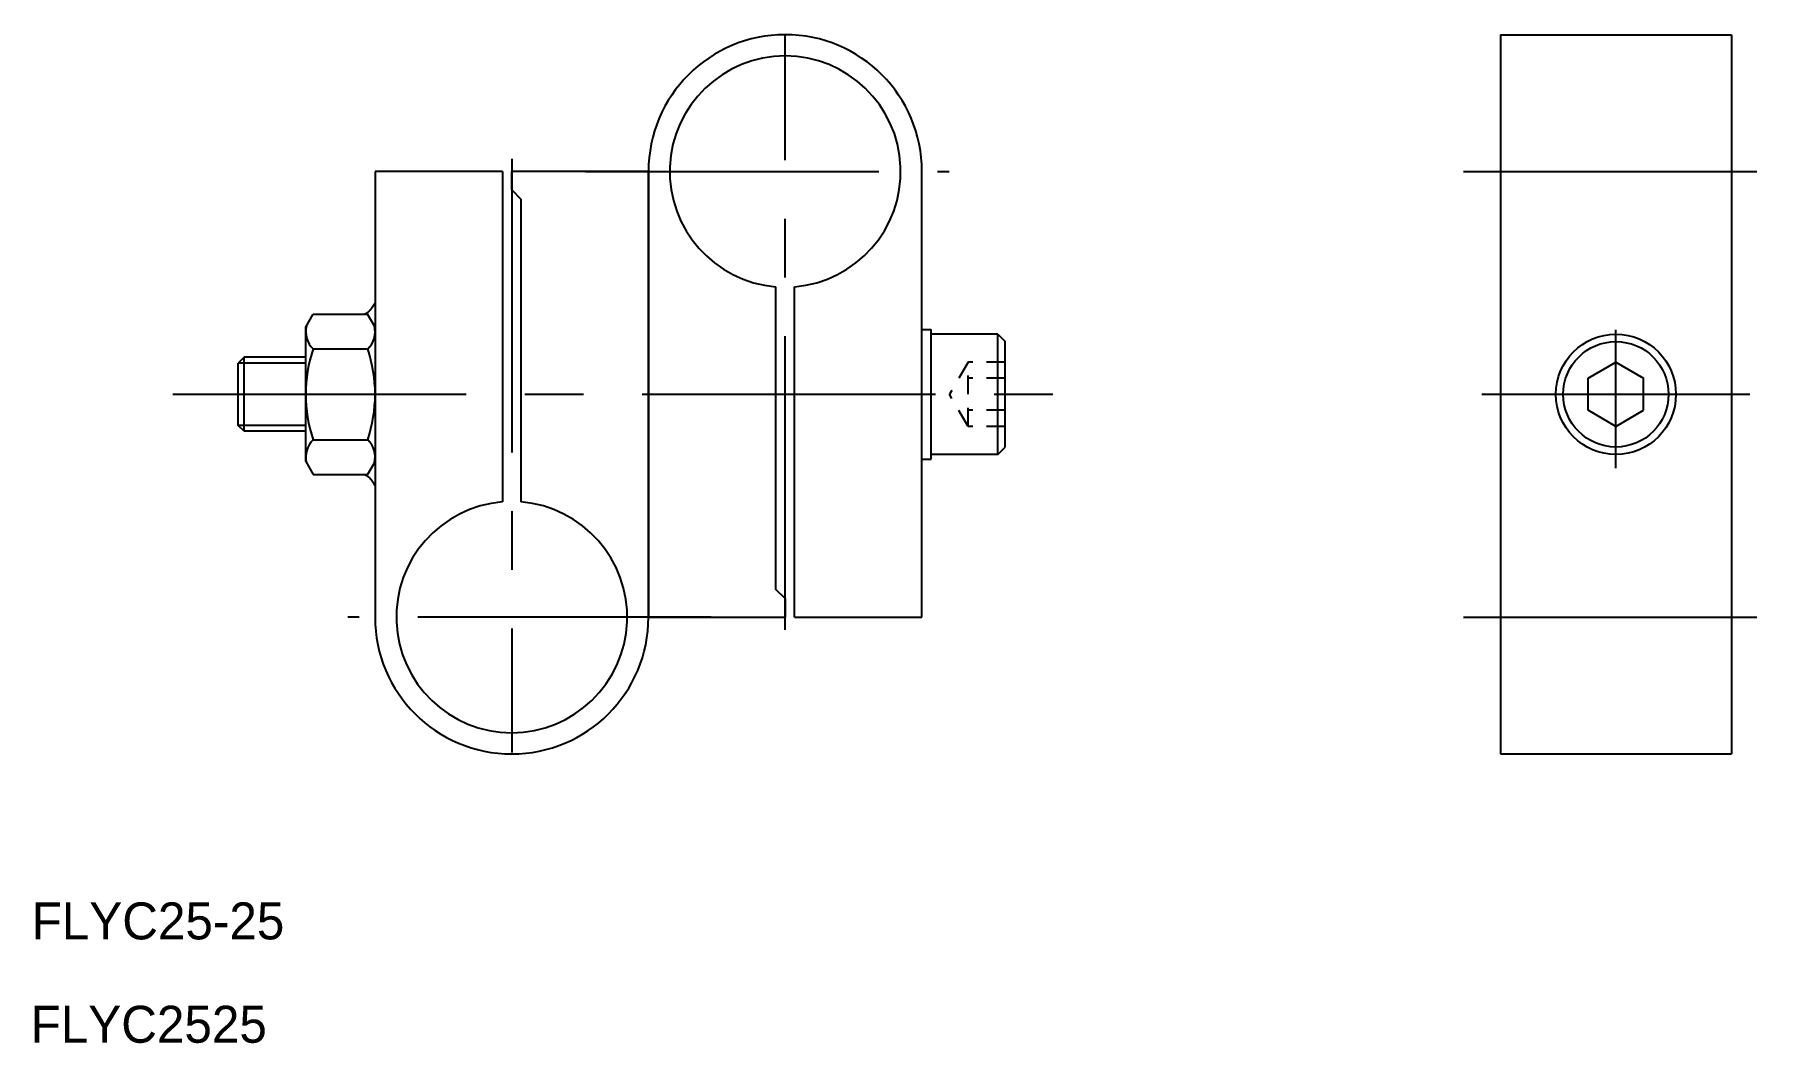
# Model space of a CAD drawing. Extents: x 413 to 601, y 581 to 690.
import ezdxf

# ---------------------------------------------------------------- set-up
doc = ezdxf.new("R2010")
doc.units = 0
doc.linetypes.add('CENTER', pattern=[50.8, 31.75, -6.35, 6.35, -6.35])
doc.linetypes.add('DASHED', pattern=[3.5, 2, -1.5])
doc.layers.get('0').update_dxf_attribs({"linetype": 'CONTINUOUS'})
doc.layers.add('CENTER', color=1, linetype='CENTER')

msp = doc.modelspace()

# ---------------------------------------------------------------- linework, layer by layer
at = {"color": 7, "linetype": 'CONTINUOUS'}
for p, q in [((571.62, 690.17), (596.62, 690.17)), ((571.62, 690.17), (571.62, 612.37)), ((596.62, 690.17), (596.62, 612.37)), ((463.6, 675.37), (449.8, 675.37)), ((449.8, 675.37), (449.8, 627.17)), ((463.6, 675.37), (463.6, 639.63)), ((479.4, 675.37), (464.6, 675.37)), ((464.6, 673.37), (464.6, 675.37)), ((479.4, 675.37), (479.4, 627.17)), ((479.4, 627.17), (479.4, 675.37)), ((509, 627.17), (509, 675.37)), ((464.6, 673.37), (465.6, 672.37)), ((465.6, 672.37), (465.6, 639.63)), ((479.4, 666.35), (479.4, 637.57)), ((479.4, 666.35), (479.4, 637.57)), ((479.4, 637.57), (479.4, 665.27)), ((479.4, 636.19), (479.4, 664.97)), ((479.4, 636.19), (479.4, 664.97)), ((479.4, 664.97), (479.4, 637.27)), ((493.2, 630.17), (493.2, 662.91)), ((495.2, 627.17), (495.2, 662.91)), ((442.3, 658.54), (443.1, 659.93)), ((443.1, 659.93), (449, 659.93)), ((449.8, 658.54), (449, 659.93)), ((442.3, 643.99), (442.3, 658.54)), ((509, 658.27), (510, 658.27)), ((510, 644.27), (510, 658.27)), ((517.2, 657.77), (510, 657.77)), ((517.2, 644.77), (517.2, 657.77)), ((518, 645.57), (518, 656.97)), ((435.63, 655.27), (435, 654.64)), ((442.3, 655.27), (435.63, 655.27)), ((435.63, 647.27), (435.63, 655.27)), ((443.1, 656.18), (449, 656.18)), ((435, 647.89), (435, 654.64)), ((581.12, 653), (584.12, 654.73)), ((584.12, 654.73), (587.12, 653)), ((581.12, 649.54), (581.12, 653)), ((587.12, 649.54), (587.12, 653)), ((584.12, 647.8), (581.12, 649.54)), ((584.12, 647.8), (587.12, 649.54)), ((435.63, 647.27), (435, 647.89)), ((442.3, 647.27), (435.63, 647.27)), ((443.1, 646.36), (449, 646.36)), ((442.3, 643.99), (443.1, 642.61)), ((449.8, 643.99), (449, 642.61)), ((509, 644.27), (510, 644.27)), ((517.2, 644.77), (510, 644.77)), ((443.1, 642.61), (449, 642.61)), ((494.2, 629.17), (493.2, 630.17)), ((494.2, 629.17), (494.2, 627.17)), ((479.4, 627.17), (494.2, 627.17)), ((495.2, 627.17), (509, 627.17)), ((571.62, 627.17), (596.62, 627.17)), ((571.62, 612.37), (596.62, 612.37))]:
    msp.add_line(p, q, dxfattribs=at)
for p, q in [((517.2, 657.77), (518, 656.97)), ((438.99, 647.27), (438.99, 647.27)), ((517.2, 644.77), (518, 645.57))]:
    msp.add_line(p, q)
at = {"color": 3, "linetype": 'CONTINUOUS'}
for p, q in [((442.3, 654.64), (435, 654.64)), ((442.3, 647.89), (435, 647.89))]:
    msp.add_line(p, q, dxfattribs=at)
at = {"color": 3, "linetype": 'DASHED'}
for p, q in [((514, 654.73), (512, 651.27)), ((518, 654.73), (514, 654.73)), ((514, 647.8), (514, 654.73)), ((514, 647.8), (512, 651.27)), ((518, 653), (514, 653)), ((518, 649.54), (514, 649.54)), ((518, 647.8), (514, 647.8))]:
    msp.add_line(p, q, dxfattribs=at)
at = {"color": 7}
for points in [[(448.62, 659.93, 0), (448.63, 659.93, 0), (448.64, 659.93, 0), (448.64, 659.94, 0), (448.65, 659.94, 0), (448.66, 659.94, 0), (448.67, 659.95, 0), (448.68, 659.95, 0), (448.68, 659.95, 0), (448.69, 659.96, 0), (448.7, 659.96, 0), (448.71, 659.96, 0), (448.72, 659.97, 0), (448.72, 659.97, 0), (448.73, 659.97, 0), (448.74, 659.98, 0), (448.75, 659.98, 0), (448.76, 659.98, 0), (448.76, 659.99, 0), (448.77, 659.99, 0), (448.78, 659.99, 0), (448.79, 660, 0), (448.8, 660, 0), (448.8, 660.01, 0), (448.81, 660.01, 0), (448.82, 660.02, 0), (448.83, 660.02, 0), (448.83, 660.02, 0), (448.84, 660.03, 0), (448.85, 660.03, 0), (448.86, 660.04, 0), (448.87, 660.04, 0), (448.88, 660.05, 0), (448.88, 660.05, 0), (448.89, 660.05, 0), (448.9, 660.06, 0), (448.91, 660.06, 0), (448.91, 660.07, 0), (448.92, 660.07, 0), (448.93, 660.08, 0), (448.94, 660.08, 0), (448.95, 660.09, 0), (448.95, 660.09, 0), (448.96, 660.1, 0), (448.97, 660.1, 0), (448.98, 660.11, 0), (448.98, 660.11, 0), (448.99, 660.12, 0), (449, 660.13, 0), (449.01, 660.13, 0), (449.01, 660.14, 0), (449.02, 660.14, 0), (449.03, 660.15, 0), (449.04, 660.15, 0), (449.05, 660.16, 0), (449.05, 660.17, 0), (449.06, 660.17, 0), (449.07, 660.18, 0), (449.08, 660.19, 0), (449.08, 660.19, 0), (449.09, 660.2, 0), (449.1, 660.21, 0), (449.11, 660.21, 0), (449.12, 660.22, 0), (449.12, 660.23, 0), (449.13, 660.23, 0), (449.14, 660.24, 0), (449.15, 660.25, 0), (449.15, 660.25, 0), (449.16, 660.26, 0), (449.17, 660.27, 0), (449.18, 660.27, 0), (449.18, 660.28, 0), (449.19, 660.29, 0), (449.2, 660.3, 0), (449.21, 660.3, 0), (449.21, 660.31, 0), (449.22, 660.32, 0), (449.23, 660.33, 0), (449.24, 660.34, 0), (449.24, 660.34, 0), (449.25, 660.35, 0), (449.26, 660.36, 0), (449.27, 660.37, 0), (449.27, 660.38, 0), (449.28, 660.39, 0), (449.29, 660.39, 0), (449.3, 660.4, 0), (449.3, 660.41, 0), (449.31, 660.42, 0), (449.32, 660.43, 0), (449.33, 660.44, 0), (449.33, 660.45, 0), (449.34, 660.46, 0), (449.35, 660.47, 0), (449.36, 660.48, 0), (449.36, 660.48, 0), (449.37, 660.5, 0), (449.38, 660.5, 0), (449.39, 660.51, 0), (449.39, 660.52, 0), (449.4, 660.53, 0), (449.41, 660.54, 0), (449.42, 660.55, 0), (449.42, 660.56, 0), (449.43, 660.57, 0), (449.44, 660.59, 0), (449.44, 660.6, 0), (449.45, 660.61, 0), (449.46, 660.62, 0), (449.47, 660.63, 0), (449.47, 660.64, 0), (449.48, 660.65, 0), (449.49, 660.66, 0), (449.49, 660.67, 0), (449.5, 660.68, 0), (449.51, 660.69, 0), (449.52, 660.7, 0), (449.52, 660.71, 0), (449.53, 660.72, 0), (449.54, 660.73, 0), (449.54, 660.74, 0), (449.55, 660.75, 0), (449.56, 660.77, 0), (449.57, 660.78, 0), (449.57, 660.79, 0), (449.58, 660.8, 0), (449.59, 660.81, 0), (449.59, 660.82, 0), (449.6, 660.83, 0), (449.61, 660.84, 0), (449.62, 660.85, 0), (449.62, 660.86, 0), (449.63, 660.87, 0), (449.64, 660.88, 0), (449.64, 660.89, 0), (449.65, 660.9, 0), (449.66, 660.92, 0), (449.66, 660.93, 0), (449.67, 660.94, 0), (449.68, 660.95, 0), (449.68, 660.96, 0), (449.69, 660.97, 0), (449.7, 660.98, 0), (449.7, 660.99, 0), (449.71, 661, 0), (449.72, 661.01, 0), (449.72, 661.02, 0), (449.73, 661.02, 0), (449.74, 661.04, 0), (449.75, 661.04, 0), (449.75, 661.05, 0), (449.76, 661.06, 0), (449.76, 661.07, 0), (449.77, 661.08, 0), (449.78, 661.09, 0), (449.78, 661.1, 0), (449.79, 661.11, 0), (449.8, 661.12, 0), (449.8, 661.12, 0)], [(448.62, 642.61, 0), (448.63, 642.61, 0), (448.64, 642.6, 0), (448.64, 642.6, 0), (448.65, 642.6, 0), (448.66, 642.59, 0), (448.67, 642.59, 0), (448.68, 642.59, 0), (448.68, 642.58, 0), (448.69, 642.58, 0), (448.7, 642.58, 0), (448.71, 642.57, 0), (448.72, 642.57, 0), (448.72, 642.57, 0), (448.73, 642.56, 0), (448.74, 642.56, 0), (448.75, 642.56, 0), (448.76, 642.55, 0), (448.76, 642.55, 0), (448.77, 642.55, 0), (448.78, 642.54, 0), (448.79, 642.54, 0), (448.8, 642.53, 0), (448.8, 642.53, 0), (448.81, 642.53, 0), (448.82, 642.52, 0), (448.83, 642.52, 0), (448.83, 642.51, 0), (448.84, 642.51, 0), (448.85, 642.51, 0), (448.86, 642.5, 0), (448.87, 642.5, 0), (448.88, 642.49, 0), (448.88, 642.49, 0), (448.89, 642.48, 0), (448.9, 642.48, 0), (448.91, 642.47, 0), (448.91, 642.47, 0), (448.92, 642.46, 0), (448.93, 642.46, 0), (448.94, 642.45, 0), (448.95, 642.45, 0), (448.95, 642.44, 0), (448.96, 642.44, 0), (448.97, 642.43, 0), (448.98, 642.43, 0), (448.98, 642.42, 0), (448.99, 642.42, 0), (449, 642.41, 0), (449.01, 642.41, 0), (449.01, 642.4, 0), (449.02, 642.39, 0), (449.03, 642.39, 0), (449.04, 642.38, 0), (449.05, 642.38, 0), (449.05, 642.37, 0), (449.06, 642.36, 0), (449.07, 642.36, 0), (449.08, 642.35, 0), (449.08, 642.35, 0), (449.09, 642.34, 0), (449.1, 642.33, 0), (449.11, 642.33, 0), (449.12, 642.32, 0), (449.12, 642.31, 0), (449.13, 642.3, 0), (449.14, 642.3, 0), (449.15, 642.29, 0), (449.15, 642.28, 0), (449.16, 642.28, 0), (449.17, 642.27, 0), (449.18, 642.26, 0), (449.18, 642.26, 0), (449.19, 642.25, 0), (449.2, 642.24, 0), (449.21, 642.23, 0), (449.21, 642.23, 0), (449.22, 642.22, 0), (449.23, 642.21, 0), (449.24, 642.2, 0), (449.24, 642.19, 0), (449.25, 642.18, 0), (449.26, 642.18, 0), (449.27, 642.17, 0), (449.27, 642.16, 0), (449.28, 642.15, 0), (449.29, 642.14, 0), (449.3, 642.13, 0), (449.3, 642.13, 0), (449.31, 642.12, 0), (449.32, 642.11, 0), (449.33, 642.1, 0), (449.33, 642.09, 0), (449.34, 642.08, 0), (449.35, 642.07, 0), (449.36, 642.06, 0), (449.36, 642.05, 0), (449.37, 642.04, 0), (449.38, 642.03, 0), (449.39, 642.02, 0), (449.39, 642.01, 0), (449.4, 642, 0), (449.41, 641.99, 0), (449.42, 641.98, 0), (449.42, 641.97, 0), (449.43, 641.96, 0), (449.44, 641.95, 0), (449.44, 641.94, 0), (449.45, 641.93, 0), (449.46, 641.92, 0), (449.47, 641.91, 0), (449.47, 641.9, 0), (449.48, 641.89, 0), (449.49, 641.88, 0), (449.49, 641.87, 0), (449.5, 641.86, 0), (449.51, 641.85, 0), (449.52, 641.84, 0), (449.52, 641.83, 0), (449.53, 641.81, 0), (449.54, 641.8, 0), (449.54, 641.79, 0), (449.55, 641.78, 0), (449.56, 641.77, 0), (449.57, 641.76, 0), (449.57, 641.75, 0), (449.58, 641.74, 0), (449.59, 641.73, 0), (449.59, 641.72, 0), (449.6, 641.71, 0), (449.61, 641.7, 0), (449.62, 641.69, 0), (449.62, 641.67, 0), (449.63, 641.66, 0), (449.64, 641.65, 0), (449.64, 641.64, 0), (449.65, 641.63, 0), (449.66, 641.62, 0), (449.66, 641.61, 0), (449.67, 641.6, 0), (449.68, 641.59, 0), (449.68, 641.58, 0), (449.69, 641.57, 0), (449.7, 641.56, 0), (449.7, 641.55, 0), (449.71, 641.54, 0), (449.72, 641.53, 0), (449.72, 641.52, 0), (449.73, 641.51, 0), (449.74, 641.5, 0), (449.75, 641.49, 0), (449.75, 641.48, 0), (449.76, 641.47, 0), (449.76, 641.46, 0), (449.77, 641.46, 0), (449.78, 641.45, 0), (449.78, 641.44, 0), (449.79, 641.43, 0), (449.8, 641.42, 0), (449.8, 641.41, 0)]]:
    msp.add_polyline3d(points, dxfattribs=at)
at = {"color": 7, "linetype": 'CONTINUOUS'}
for radius in [6.5, 5.7]:
    msp.add_circle((584.12, 651.27), radius, dxfattribs=at)
for centre, radius, start, end in [((494.2, 675.37), 14.8, 0, 180), ((494.2, 675.37), 12.5, 274.5886, 265.4114), ((444.9, 658.05), 2.6, 166.2127, 226.2127), ((447.21, 658.05), 2.6, 313.7873, 13.7873), ((457.77, 651.27), 15.47, 161.4929, 198.5071), ((434.34, 651.27), 15.47, 341.4929, 18.5071), ((444.9, 644.48), 2.6, 133.7873, 193.7873), ((447.21, 644.48), 2.6, 346.2127, 46.2127), ((464.6, 627.17), 12.5, 94.5886, 85.4114), ((464.6, 627.17), 14.8, 180, 0)]:
    msp.add_arc(centre, radius, start, end, dxfattribs=at)
at = {"layer": 'CENTER', "color": 1, "linetype": 'CENTER'}
for p, q in [((494.2, 625.8), (494.2, 690.03)), ((464.6, 676.73), (464.6, 612.51)), ((472.6, 675.37), (511.96, 675.37)), ((567.62, 675.37), (600.62, 675.37)), ((584.12, 643.27), (584.12, 658.24)), ((427.91, 651.27), (527.1, 651.27)), ((569.62, 651.27), (598.62, 651.27)), ((486.2, 627.17), (446.85, 627.17)), ((567.62, 627.17), (600.62, 627.17))]:
    msp.add_line(p, q, dxfattribs=at)

# ---------------------------------------------------------------- texts
at = {"color": 7, "linetype": 'CONTINUOUS'}
for s, p in [('FLYC25-25', (412.63, 592.31)), ('FLYC2525', (412.52, 581.13))]:
    msp.add_text(s, height=4, dxfattribs=at).set_placement(p)

doc.saveas('drawing.dxf')
